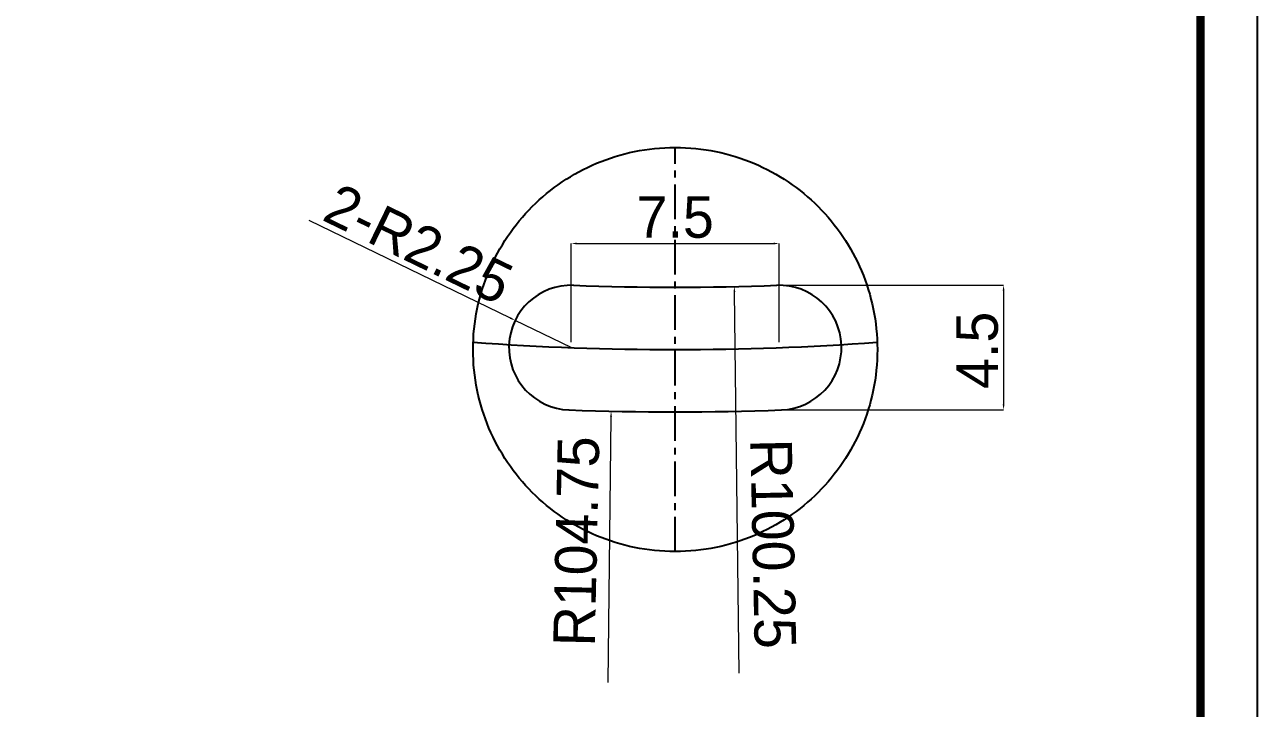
# Model space of a CAD drawing. Extents: x 16296660632 to 16296674782, y -37409619871 to -37409616716.
# Drawn here: x 16296674337.2 to 16296674781.9, y -37409617209.7 to -37409616962.9 of the extents above; entities that cross this region are included whole.
import ezdxf

# ---------------------------------------------------------------- set-up
doc = ezdxf.new("R2010")
doc.units = 0
doc.header["$LTSCALE"] = 10
doc.header["$MEASUREMENT"] = 0
doc.header["$PDMODE"] = 3
doc.header["$PDSIZE"] = -10
doc.linetypes.add('CENTER', pattern=[2, 1.25, -0.25, 0.25, -0.25])
doc.linetypes.add('PHANTOM', pattern=[25, 20, -1, 1, -1, 1, -1])
doc.layers.get('0').update_dxf_attribs({"linetype": 'CONTINUOUS'})
doc.layers.get('DEFPOINTS').update_dxf_attribs({"linetype": 'CONTINUOUS'})
doc.styles.add('Daelim Dimension', font='\x7f\x7f\x7f\x7f.TTF')
doc.dimstyles.new('DEFAULT', dxfattribs={"dimscale": 2, "dimtxt": 2, "dimasz": 2, "dimexe": 0, "dimexo": 2, "dimgap": 1, "dimtad": 1, "dimdec": 1, "dimzin": 9, "dimdsep": 46, "dimtxsty": 'Daelim Dimension', "dimcen": 0.5, "dimclrd": 252, "dimclre": 252, "dimclrt": 3, "dimadec": 1, "dimazin": 0, "dimtfac": 1, "dimtdec": 1, "dimtix": 1, "dimtmove": 0, "dimatfit": 3, "dimfxl": 0, "dimtolj": 1, "dimtzin": 1, "dimlwd": 9, "dimlwe": 9, "dimarcsym": 0})

# ---------------------------------------------------------------- blocks, each defined once
blk = doc.blocks.new('*D12')
at = {"color": 5, "lineweight": 9}
for p, q in [((16296674534.375299, -37409617077.497597), (16296674534.375299, -37409617041.926003)), ((16296674536.375299, -37409617041.926003), (16296674607.375299, -37409617041.926003)), ((16296674609.375299, -37409617077.497597), (16296674609.375299, -37409617041.926003))]:
    blk.add_line(p, q, dxfattribs=at)
at = {"color": 5}
for points in [[(16296674536.375299, -37409617041.592667), (16296674536.375299, -37409617042.259338), (16296674534.375299, -37409617041.926003)], [(16296674607.375299, -37409617041.592667), (16296674607.375299, -37409617042.259338), (16296674609.375299, -37409617041.926003)]]:
    blk.add_solid(points, dxfattribs=at)
at = {"layer": 'DEFPOINTS', "color": 0}
for p in [(16296674609.375299, -37409617041.926003), (16296674534.375299, -37409617079.497597), (16296674609.375299, -37409617079.497597)]:
    blk.add_point(p, dxfattribs=at)
at = {"color": 7, "insert": (16296674571.875299, -37409617032.460327), "char_height": 15, "attachment_point": 5, "style": 'Daelim Dimension'}
blk.add_mtext('\\A1;7.5', dxfattribs=at)
blk = doc.blocks.new('*D13')
at = {"color": 5, "lineweight": 9}
for p, q in [((16296674439.672131, -37409617033.552994), (16296674512.332399, -37409617068.80365)), ((16296674534.375311, -37409617079.49762), (16296674514.131821, -37409617069.67662))]:
    blk.add_line(p, q, dxfattribs=at)
at = {"color": 5}
blk.add_solid([(16296674512.47789, -37409617068.503738), (16296674512.186899, -37409617069.103554), (16296674514.131821, -37409617069.67662)], dxfattribs=at)
at = {"layer": 'DEFPOINTS', "color": 0}
for p in [(16296674514.131821, -37409617069.67662), (16296674534.375311, -37409617079.49762)]:
    blk.add_point(p, dxfattribs=at)
at = {"color": 7, "insert": (16296674479.271681, -37409617042.148247), "char_height": 15, "attachment_point": 5, "rotation": 334.11996196, "style": 'Daelim Dimension'}
blk.add_mtext('\\A1;2-R2.25', dxfattribs=at)
blk = doc.blocks.new('*D14')
at = {"color": 5, "lineweight": 9}
for p, q in [((16296674611.6489, -37409617056.99926), (16296674690.35515, -37409617056.99926)), ((16296674690.35515, -37409617058.99926), (16296674690.35515, -37409617099.98252)), ((16296674612.19847, -37409617101.98252), (16296674690.35515, -37409617101.98252))]:
    blk.add_line(p, q, dxfattribs=at)
at = {"color": 5}
for points in [[(16296674690.02181, -37409617058.99926), (16296674690.68848, -37409617058.99926), (16296674690.35515, -37409617056.99926)], [(16296674690.02181, -37409617099.98252), (16296674690.68848, -37409617099.98252), (16296674690.35515, -37409617101.98252)]]:
    blk.add_solid(points, dxfattribs=at)
at = {"layer": 'DEFPOINTS', "color": 0}
for p in [(16296674609.6489, -37409617056.99926), (16296674610.19847, -37409617101.98252), (16296674690.35515, -37409617101.98252)]:
    blk.add_point(p, dxfattribs=at)
at = {"color": 7, "insert": (16296674680.88949, -37409617080.47726), "char_height": 15, "attachment_point": 5, "rotation": 90, "style": 'Daelim Dimension'}
blk.add_mtext('\\A1;4.5', dxfattribs=at)

msp = doc.modelspace()

# ---------------------------------------------------------------- linework, layer by layer
at = {"color": 1, "linetype": 'CENTER'}
msp.add_line((16296674571.875299, -37409617153.117943), (16296674571.875299, -37409617007.249657), dxfattribs=at)
at = {"color": 5, "lineweight": 9}
for p, q in [((16296674595.00317, -37409617197.048523), (16296674593.236259, -37409617059.456703)), ((16296674547.739111, -37409617200.423248), (16296674548.71736, -37409617104.428253))]:
    msp.add_line(p, q, dxfattribs=at)
at = {"ltscale": 0.5}
msp.add_lwpolyline([(16296673514.49086, -37409617644.808182), (16296674781.90975, -37409617644.808182), (16296674781.90975, -37409616716.146439), (16296673514.49086, -37409616716.146439)], close=True, dxfattribs=at)
at = {"color": 5, "linetype": 'ByBlock', "lineweight": 200, "const_width": 2.92032}
msp.add_lwpolyline([(16296673534.87118, -37409617605.043732), (16296674761.405581, -37409617605.043732), (16296674761.405581, -37409616737.708679), (16296673534.87118, -37409616737.708679)], close=True, dxfattribs=at)
at = {"color": 2, "linetype": 'PHANTOM'}
msp.add_circle((16296674571.875299, -37409617080.1838), 72.934143, dxfattribs=at)
at = {"color": 7}
for centre, radius, start, end in [((16296674534.375299, -37409617079.497597), 22.5, 87.90337832, 267.90337832), ((16296674571.875299, -37409616055.1838), 1002.5, 267.903378318, 272.096621682), ((16296674609.375299, -37409617079.497597), 22.5, 272.09662168, 92.09662168), ((16296674571.875299, -37409616055.1838), 1047.5, 267.903378318, 272.096621682)]:
    msp.add_arc(centre, radius, start, end, dxfattribs=at)
at = {"color": 1, "linetype": 'PHANTOM'}
msp.add_arc((16296674571.875299, -37409616055.1838), 1025, 265.922262758, 274.077737242, dxfattribs=at)
at = {"color": 5}
for points in [[(16296674593.569521, -37409617059.449623), (16296674592.903, -37409617059.463791), (16296674593.193729, -37409617057.457153)], [(16296674548.3841, -37409617104.420891), (16296674549.05061, -37409617104.4356), (16296674548.76149, -37409617102.428726)]]:
    msp.add_solid(points, dxfattribs=at)

# ---------------------------------------------------------------- texts
at = {"color": 7, "char_height": 15, "attachment_point": 5, "style": 'Daelim Dimension'}
for s, insert, rotation in [('\\A1;R104.75', (16296674536.28149, -37409617149.425102), 88.73562851), ('\\A1;R100.25', (16296674607.152809, -37409617150.29158), 271.21849885)]:
    msp.add_mtext(s, dxfattribs=dict(at, insert=insert, rotation=rotation))

# ---------------------------------------------------------------- dimensions: what is measured, and where the dimension line sits
at = {"color": 5}
dim = msp.add_radius_dim(center=(16296674534.375311, -37409617079.49762), mpoint=(16296674514.131821, -37409617069.67662), dimstyle='DEFAULT', override={"dimscale": 1, "dimtxt": 15, "dimdec": 2, "dimlfac": 0.1, "dimzin": 1, "dimpost": '2-R<>', "dimclrd": 5, "dimclrt": 7}, dxfattribs=at)
dim.commit()
dim.dimension.update_dxf_attribs({"geometry": '*D13', "text_midpoint": (16296674479.271681, -37409617042.148247)})
dim = msp.add_linear_dim(base=(16296674609.375299, -37409617041.926003), p1=(16296674534.375299, -37409617079.497597), p2=(16296674609.375299, -37409617079.497597), dimstyle='DEFAULT', override={"dimscale": 1, "dimtxt": 15, "dimdec": 2, "dimlfac": 0.1, "dimclrd": 5, "dimclre": 5, "dimclrt": 7}, dxfattribs=at)
dim.commit()
dim.dimension.update_dxf_attribs({"geometry": '*D12', "text_midpoint": (16296674571.875299, -37409617032.460327)})
dim = msp.add_linear_dim(base=(16296674690.35515, -37409617101.982521), p1=(16296674609.648899, -37409617056.99926), p2=(16296674610.198469, -37409617101.982521), angle=90, dimstyle='DEFAULT', override={"dimscale": 1, "dimtxt": 15, "dimlfac": 0.1, "dimrnd": 0.1, "dimzin": 1, "dimclrd": 5, "dimclre": 5, "dimclrt": 7}, dxfattribs=at)
dim.commit()
dim.dimension.update_dxf_attribs({"geometry": '*D14', "text_midpoint": (16296674690.35515, -37409617080.477257), "dimtype": 160})

doc.saveas('drawing.dxf')
